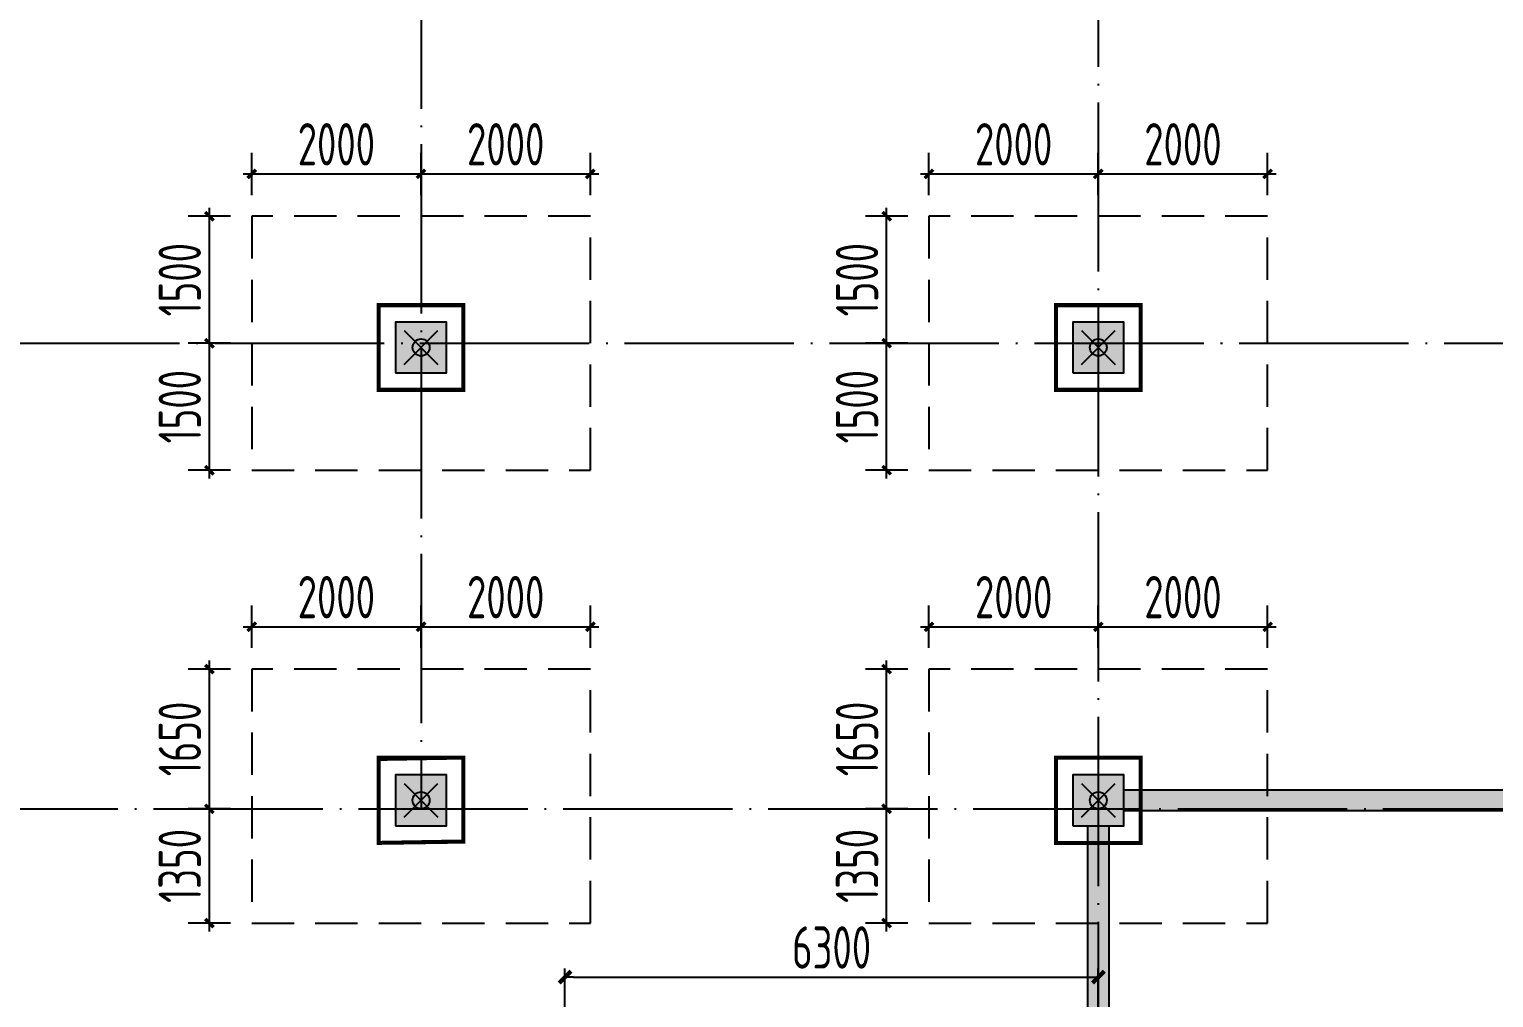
# Model space of a CAD drawing. Extents: x -57409 to 252654, y -8259 to 229119.
# Drawn here: x 169550 to 186848, y 162131 to 173571 of the extents above; entities that cross this region are included whole.
import ezdxf

# ---------------------------------------------------------------- set-up
doc = ezdxf.new("R2010")
doc.units = 0
doc.header["$LTSCALE"] = 100
doc.header["$PDMODE"] = 35
doc.header["$PDSIZE"] = 200
doc.linetypes.add('DASHED', pattern=[0.75, 0.5, -0.25])
doc.linetypes.add('DOTE', pattern=[2.4200000000000004, 2, -0.2, 0.02, -0.2])
doc.layers.get('0').update_dxf_attribs({"linetype": 'CONTINUOUS'})
doc.layers.get('Defpoints').update_dxf_attribs({"linetype": 'CONTINUOUS'})
for name, color, linetype in [('codim', 7, 'CONTINUOUS'), ('COLU', 7, 'CONTINUOUS'), ('CT', 2, 'CONTINUOUS'), ('dote', 253, 'DOTE'), ('h填实-柱墙', 254, 'CONTINUOUS'), ('WALL', 3, 'CONTINUOUS'), ('Z-AXIS', 3, 'CONTINUOUS'), ('z柱下板带', 140, 'CONTINUOUS')]:
    doc.layers.add(name, color=color, linetype=linetype)
doc.layers.add('重心计算', color=7, linetype='CONTINUOUS', plot=False)
doc.styles.add('Jgcad-DIM', font='tssdeng.shx', dxfattribs={"width": 0.7, "bigfont": 'tssdchn.shx'})
doc.styles.add('TSSD_Dimension', font='tssdeng.shx', dxfattribs={"width": 0.7})
doc.dimstyles.new('TSSD_100_100$0', dxfattribs={"dimtxt": 300, "dimasz": 100, "dimexe": 100, "dimexo": 250, "dimgap": 100, "dimtad": 1, "dimdec": 0, "dimzin": 0, "dimdsep": 46, "dimtxsty": 'TSSD_Dimension', "dimblk": '_tsdbk', "dimblk1": '_tsdbk', "dimblk2": '_tsdbk', "dimsah": 1, "dimcen": 0, "dimdle": 100, "dimclrt": 7, "dimadec": 0, "dimazin": 0, "dimtfac": 1, "dimtdec": 0, "dimtix": 1, "dimtmove": 2, "dimatfit": 3, "dimldrblk": '_tsdbk', "dimfxl": 1, "dimtolj": 1, "dimtzin": 0, "dimarcsym": 0})

# ---------------------------------------------------------------- blocks, each defined once
blk = doc.blocks.new('_tsdbk')
blk.add_line((-1, 0), (0, 0))
at = {"const_width": 0.5}
blk.add_lwpolyline([(-0.7000000000000001, -0.7000000000000001), (0.7000000000000001, 0.7000000000000001)], dxfattribs=at)
blk = doc.blocks.new('*D342')
at = {"layer": 'Defpoints', "color": 0}
for p in [(182177.6411610133, 162374.4878184413), (175877.6411610152, 161694.2447673528), (182177.6411610133, 161694.2447673526)]:
    blk.add_point(p, dxfattribs=at)
at = {"layer": 'Z-AXIS', "color": 0, "lineweight": -2}
for p, q in [((175877.6411610152, 161944.2447673528), (175877.6411610152, 162474.4878184413)), ((182177.6411610133, 161944.2447673526), (182177.6411610133, 162474.4878184413)), ((175977.6411610152, 162374.4878184413), (182077.6411610133, 162374.4878184413))]:
    blk.add_line(p, q, dxfattribs=at)
at = {"layer": 'Z-AXIS', "color": 0, "lineweight": -2, "xscale": 100, "yscale": 100, "zscale": 100, "rotation": 180}
blk.add_blockref('_tsdbk', (175877.6411610152, 162374.4878184413), dxfattribs=at)
at = {"layer": 'Z-AXIS', "color": 0, "lineweight": -2, "xscale": 100, "yscale": 100, "zscale": 100}
blk.add_blockref('_tsdbk', (182177.6411610133, 162374.4878184413), dxfattribs=at)
at = {"layer": 'Z-AXIS', "color": 7, "insert": (179027.6411610142, 162724.4878184413), "char_height": 500, "attachment_point": 5, "style": 'TSSD_Dimension'}
blk.add_mtext('\\A1;6300', dxfattribs=at)
blk = doc.blocks.new('_ArchTick')
at = {"color": 0, "linetype": 'ByBlock', "const_width": 0.4}
blk.add_lwpolyline([(-0.5, -0.5), (0.5, 0.5)], dxfattribs=at)
blk = doc.blocks.new('*D2274')
at = {"layer": 'codim', "color": 7, "lineweight": -2}
for p, q in [((179927.6411610136, 164362.7230420748), (179427.6411610136, 164362.7230420748)), ((179927.6411610136, 163012.723042075), (179427.6411610136, 163012.723042075))]:
    blk.add_line(p, q, dxfattribs=at)
at = {"layer": 'codim', "color": 0, "lineweight": -2}
blk.add_line((179677.6411610136, 162912.723042075), (179677.6411610136, 164462.7230420748), dxfattribs=at)
at = {"layer": 'Defpoints', "color": 0}
for p in [(179677.6411610136, 164362.7230420748), (180177.6411610136, 164362.7230420748), (180177.6411610136, 163012.723042075)]:
    blk.add_point(p, dxfattribs=at)
at = {"layer": 'codim', "color": 0, "lineweight": -2, "xscale": 100, "yscale": 100, "zscale": 100}
for p, rotation in [((179677.6411610136, 164362.7230420748), 90), ((179677.6411610136, 163012.723042075), 270)]:
    blk.add_blockref('_ArchTick', p, dxfattribs=dict(at, rotation=rotation))
at = {"layer": 'codim', "color": 1, "insert": (179327.6411610136, 163687.7230420749), "char_height": 500, "attachment_point": 5, "rotation": 90, "style": 'Jgcad-DIM'}
blk.add_mtext('\\A1;1350', dxfattribs=at)
blk = doc.blocks.new('*D2275')
at = {"layer": 'codim', "color": 0, "lineweight": -2}
blk.add_line((179677.6411610136, 164262.7230420748), (179677.6411610136, 166112.7230420749), dxfattribs=at)
at = {"layer": 'codim', "color": 7, "lineweight": -2}
for p, q in [((179927.6411610136, 166012.7230420749), (179427.6411610136, 166012.7230420749)), ((179927.6411610136, 164362.7230420748), (179427.6411610136, 164362.7230420748))]:
    blk.add_line(p, q, dxfattribs=at)
at = {"layer": 'Defpoints', "color": 0}
for p in [(179677.6411610136, 166012.7230420749), (180177.6411610136, 166012.7230420749), (180177.6411610136, 164362.7230420748)]:
    blk.add_point(p, dxfattribs=at)
at = {"layer": 'codim', "color": 0, "lineweight": -2, "xscale": 100, "yscale": 100, "zscale": 100}
for p, rotation in [((179677.6411610136, 166012.7230420749), 90), ((179677.6411610136, 164362.7230420748), 270)]:
    blk.add_blockref('_ArchTick', p, dxfattribs=dict(at, rotation=rotation))
at = {"layer": 'codim', "color": 1, "insert": (179327.6411610136, 165187.7230420749), "char_height": 500, "attachment_point": 5, "rotation": 90, "style": 'Jgcad-DIM'}
blk.add_mtext('\\A1;1650', dxfattribs=at)
blk = doc.blocks.new('*D2276')
at = {"layer": 'codim', "color": 7, "lineweight": -2}
for p, q in [((180177.6411610136, 166262.7230420749), (180177.6411610136, 166762.7230420749)), ((182177.6411610136, 166262.7230420749), (182177.6411610136, 166762.7230420749))]:
    blk.add_line(p, q, dxfattribs=at)
at = {"layer": 'codim', "color": 0, "lineweight": -2}
blk.add_line((180077.6411610136, 166512.7230420749), (182277.6411610136, 166512.7230420749), dxfattribs=at)
at = {"layer": 'Defpoints', "color": 0}
for p in [(182177.6411610136, 166512.7230420749), (180177.6411610136, 166012.7230420749), (182177.6411610136, 166012.7230420749)]:
    blk.add_point(p, dxfattribs=at)
at = {"layer": 'codim', "color": 0, "lineweight": -2, "xscale": 100, "yscale": 100, "zscale": 100, "rotation": 180}
blk.add_blockref('_ArchTick', (180177.6411610136, 166512.7230420749), dxfattribs=at)
at = {"layer": 'codim', "color": 0, "lineweight": -2, "xscale": 100, "yscale": 100, "zscale": 100}
blk.add_blockref('_ArchTick', (182177.6411610136, 166512.7230420749), dxfattribs=at)
at = {"layer": 'codim', "color": 1, "insert": (181177.6411610136, 166862.7230420749), "char_height": 500, "attachment_point": 5, "style": 'Jgcad-DIM'}
blk.add_mtext('\\A1;2000', dxfattribs=at)
blk = doc.blocks.new('*D2277')
at = {"layer": 'codim', "color": 7, "lineweight": -2}
for p, q in [((182177.6411610136, 166262.7230420749), (182177.6411610136, 166762.7230420749)), ((184177.6411610136, 166262.7230420749), (184177.6411610136, 166762.7230420749))]:
    blk.add_line(p, q, dxfattribs=at)
at = {"layer": 'codim', "color": 0, "lineweight": -2}
blk.add_line((182077.6411610136, 166512.7230420749), (184277.6411610136, 166512.7230420749), dxfattribs=at)
at = {"layer": 'Defpoints', "color": 0}
for p in [(184177.6411610136, 166512.7230420749), (182177.6411610136, 166012.7230420749), (184177.6411610136, 166012.7230420749)]:
    blk.add_point(p, dxfattribs=at)
at = {"layer": 'codim', "color": 0, "lineweight": -2, "xscale": 100, "yscale": 100, "zscale": 100, "rotation": 180}
blk.add_blockref('_ArchTick', (182177.6411610136, 166512.7230420749), dxfattribs=at)
at = {"layer": 'codim', "color": 0, "lineweight": -2, "xscale": 100, "yscale": 100, "zscale": 100}
blk.add_blockref('_ArchTick', (184177.6411610136, 166512.7230420749), dxfattribs=at)
at = {"layer": 'codim', "color": 1, "insert": (183177.6411610136, 166862.7230420749), "char_height": 500, "attachment_point": 5, "style": 'Jgcad-DIM'}
blk.add_mtext('\\A1;2000', dxfattribs=at)
blk = doc.blocks.new('*D2278')
at = {"layer": 'codim', "color": 7, "lineweight": -2}
for p, q in [((171927.6411610178, 164362.7230420768), (171427.6411610178, 164362.7230420768)), ((171927.6411610178, 163012.7230420767), (171427.6411610178, 163012.7230420767))]:
    blk.add_line(p, q, dxfattribs=at)
at = {"layer": 'codim', "color": 0, "lineweight": -2}
blk.add_line((171677.6411610178, 162912.7230420767), (171677.6411610178, 164462.7230420768), dxfattribs=at)
at = {"layer": 'Defpoints', "color": 0}
for p in [(171677.6411610178, 164362.7230420768), (172177.6411610178, 164362.7230420768), (172177.6411610178, 163012.7230420767)]:
    blk.add_point(p, dxfattribs=at)
at = {"layer": 'codim', "color": 0, "lineweight": -2, "xscale": 100, "yscale": 100, "zscale": 100}
for p, rotation in [((171677.6411610178, 164362.7230420768), 90), ((171677.6411610178, 163012.7230420767), 270)]:
    blk.add_blockref('_ArchTick', p, dxfattribs=dict(at, rotation=rotation))
at = {"layer": 'codim', "color": 1, "insert": (171327.6411610177, 163687.7230420767), "char_height": 500, "attachment_point": 5, "rotation": 90, "style": 'Jgcad-DIM'}
blk.add_mtext('\\A1;1350', dxfattribs=at)
blk = doc.blocks.new('*D2279')
at = {"layer": 'codim', "color": 0, "lineweight": -2}
blk.add_line((171677.6411610178, 164262.7230420768), (171677.6411610178, 166112.7230420768), dxfattribs=at)
at = {"layer": 'codim', "color": 7, "lineweight": -2}
for p, q in [((171927.6411610178, 166012.7230420768), (171427.6411610178, 166012.7230420768)), ((171927.6411610178, 164362.7230420768), (171427.6411610178, 164362.7230420768))]:
    blk.add_line(p, q, dxfattribs=at)
at = {"layer": 'Defpoints', "color": 0}
for p in [(171677.6411610178, 166012.7230420768), (172177.6411610178, 166012.7230420768), (172177.6411610178, 164362.7230420768)]:
    blk.add_point(p, dxfattribs=at)
at = {"layer": 'codim', "color": 0, "lineweight": -2, "xscale": 100, "yscale": 100, "zscale": 100}
for p, rotation in [((171677.6411610178, 166012.7230420768), 90), ((171677.6411610178, 164362.7230420768), 270)]:
    blk.add_blockref('_ArchTick', p, dxfattribs=dict(at, rotation=rotation))
at = {"layer": 'codim', "color": 1, "insert": (171327.6411610177, 165187.7230420768), "char_height": 500, "attachment_point": 5, "rotation": 90, "style": 'Jgcad-DIM'}
blk.add_mtext('\\A1;1650', dxfattribs=at)
blk = doc.blocks.new('*D2280')
at = {"layer": 'codim', "color": 7, "lineweight": -2}
for p, q in [((172177.6411610178, 166262.7230420768), (172177.6411610178, 166762.7230420768)), ((174177.6411610178, 166262.7230420768), (174177.6411610178, 166762.7230420768))]:
    blk.add_line(p, q, dxfattribs=at)
at = {"layer": 'codim', "color": 0, "lineweight": -2}
blk.add_line((172077.6411610178, 166512.7230420768), (174277.6411610178, 166512.7230420768), dxfattribs=at)
at = {"layer": 'Defpoints', "color": 0}
for p in [(174177.6411610178, 166512.7230420768), (172177.6411610178, 166012.7230420768), (174177.6411610178, 166012.7230420768)]:
    blk.add_point(p, dxfattribs=at)
at = {"layer": 'codim', "color": 0, "lineweight": -2, "xscale": 100, "yscale": 100, "zscale": 100, "rotation": 180}
blk.add_blockref('_ArchTick', (172177.6411610178, 166512.7230420768), dxfattribs=at)
at = {"layer": 'codim', "color": 0, "lineweight": -2, "xscale": 100, "yscale": 100, "zscale": 100}
blk.add_blockref('_ArchTick', (174177.6411610178, 166512.7230420768), dxfattribs=at)
at = {"layer": 'codim', "color": 1, "insert": (173177.6411610178, 166862.7230420768), "char_height": 500, "attachment_point": 5, "style": 'Jgcad-DIM'}
blk.add_mtext('\\A1;2000', dxfattribs=at)
blk = doc.blocks.new('*D2281')
at = {"layer": 'codim', "color": 7, "lineweight": -2}
for p, q in [((174177.6411610178, 166262.7230420768), (174177.6411610178, 166762.7230420768)), ((176177.6411610178, 166262.7230420767), (176177.6411610178, 166762.7230420768))]:
    blk.add_line(p, q, dxfattribs=at)
at = {"layer": 'codim', "color": 0, "lineweight": -2}
blk.add_line((174077.6411610178, 166512.7230420768), (176277.6411610178, 166512.7230420768), dxfattribs=at)
at = {"layer": 'Defpoints', "color": 0}
for p in [(176177.6411610178, 166512.7230420768), (174177.6411610178, 166012.7230420768), (176177.6411610178, 166012.7230420767)]:
    blk.add_point(p, dxfattribs=at)
at = {"layer": 'codim', "color": 0, "lineweight": -2, "xscale": 100, "yscale": 100, "zscale": 100, "rotation": 180}
blk.add_blockref('_ArchTick', (174177.6411610178, 166512.7230420768), dxfattribs=at)
at = {"layer": 'codim', "color": 0, "lineweight": -2, "xscale": 100, "yscale": 100, "zscale": 100}
blk.add_blockref('_ArchTick', (176177.6411610178, 166512.7230420768), dxfattribs=at)
at = {"layer": 'codim', "color": 1, "insert": (175177.6411610178, 166862.7230420768), "char_height": 500, "attachment_point": 5, "style": 'Jgcad-DIM'}
blk.add_mtext('\\A1;2000', dxfattribs=at)
blk = doc.blocks.new('*D2286')
at = {"layer": 'codim', "color": 0, "lineweight": -2}
blk.add_line((179677.6411610138, 168262.723042042), (179677.6411610138, 169962.7230420418), dxfattribs=at)
at = {"layer": 'codim', "color": 7, "lineweight": -2}
for p, q in [((179927.6411610137, 169862.7230420418), (179427.6411610138, 169862.7230420418)), ((179927.6411610138, 168362.723042042), (179427.6411610138, 168362.723042042))]:
    blk.add_line(p, q, dxfattribs=at)
at = {"layer": 'Defpoints', "color": 0}
for p in [(179677.6411610138, 169862.7230420418), (180177.6411610137, 169862.7230420418), (180177.6411610138, 168362.723042042)]:
    blk.add_point(p, dxfattribs=at)
at = {"layer": 'codim', "color": 0, "lineweight": -2, "xscale": 100, "yscale": 100, "zscale": 100}
for p, rotation in [((179677.6411610138, 169862.7230420418), 90), ((179677.6411610138, 168362.723042042), 270)]:
    blk.add_blockref('_ArchTick', p, dxfattribs=dict(at, rotation=rotation))
at = {"layer": 'codim', "color": 1, "insert": (179327.6411610138, 169112.7230420419), "char_height": 500, "attachment_point": 5, "rotation": 90, "style": 'Jgcad-DIM'}
blk.add_mtext('\\A1;1500', dxfattribs=at)
blk = doc.blocks.new('*D2287')
at = {"layer": 'codim', "color": 0, "lineweight": -2}
blk.add_line((179677.6411610138, 169762.7230420418), (179677.6411610138, 171462.7230420419), dxfattribs=at)
at = {"layer": 'codim', "color": 7, "lineweight": -2}
for p, q in [((179927.6411610137, 171362.7230420419), (179427.6411610138, 171362.7230420419)), ((179927.6411610137, 169862.7230420418), (179427.6411610138, 169862.7230420418))]:
    blk.add_line(p, q, dxfattribs=at)
at = {"layer": 'Defpoints', "color": 0}
for p in [(179677.6411610138, 171362.7230420419), (180177.6411610137, 171362.7230420419), (180177.6411610137, 169862.7230420418)]:
    blk.add_point(p, dxfattribs=at)
at = {"layer": 'codim', "color": 0, "lineweight": -2, "xscale": 100, "yscale": 100, "zscale": 100}
for p, rotation in [((179677.6411610138, 171362.7230420419), 90), ((179677.6411610138, 169862.7230420418), 270)]:
    blk.add_blockref('_ArchTick', p, dxfattribs=dict(at, rotation=rotation))
at = {"layer": 'codim', "color": 1, "insert": (179327.6411610138, 170612.7230420418), "char_height": 500, "attachment_point": 5, "rotation": 90, "style": 'Jgcad-DIM'}
blk.add_mtext('\\A1;1500', dxfattribs=at)
blk = doc.blocks.new('*D2288')
at = {"layer": 'codim', "color": 7, "lineweight": -2}
for p, q in [((180177.6411610137, 171612.7230420419), (180177.6411610137, 172112.7230420419)), ((182177.6411610137, 171612.7230420419), (182177.6411610137, 172112.7230420419))]:
    blk.add_line(p, q, dxfattribs=at)
at = {"layer": 'codim', "color": 0, "lineweight": -2}
blk.add_line((180077.6411610137, 171862.7230420419), (182277.6411610137, 171862.7230420419), dxfattribs=at)
at = {"layer": 'Defpoints', "color": 0}
for p in [(182177.6411610137, 171862.7230420419), (180177.6411610137, 171362.7230420419), (182177.6411610137, 171362.7230420419)]:
    blk.add_point(p, dxfattribs=at)
at = {"layer": 'codim', "color": 0, "lineweight": -2, "xscale": 100, "yscale": 100, "zscale": 100, "rotation": 180}
blk.add_blockref('_ArchTick', (180177.6411610137, 171862.7230420419), dxfattribs=at)
at = {"layer": 'codim', "color": 0, "lineweight": -2, "xscale": 100, "yscale": 100, "zscale": 100}
blk.add_blockref('_ArchTick', (182177.6411610137, 171862.7230420419), dxfattribs=at)
at = {"layer": 'codim', "color": 1, "insert": (181177.6411610137, 172212.7230420419), "char_height": 500, "attachment_point": 5, "style": 'Jgcad-DIM'}
blk.add_mtext('\\A1;2000', dxfattribs=at)
blk = doc.blocks.new('*D2289')
at = {"layer": 'codim', "color": 7, "lineweight": -2}
for p, q in [((182177.6411610137, 171612.7230420419), (182177.6411610137, 172112.7230420419)), ((184177.6411610139, 171612.723042042), (184177.6411610139, 172112.7230420419))]:
    blk.add_line(p, q, dxfattribs=at)
at = {"layer": 'codim', "color": 0, "lineweight": -2}
blk.add_line((182077.6411610137, 171862.7230420419), (184277.6411610139, 171862.7230420419), dxfattribs=at)
at = {"layer": 'Defpoints', "color": 0}
for p in [(184177.6411610139, 171862.7230420419), (182177.6411610137, 171362.7230420419), (184177.6411610139, 171362.723042042)]:
    blk.add_point(p, dxfattribs=at)
at = {"layer": 'codim', "color": 0, "lineweight": -2, "xscale": 100, "yscale": 100, "zscale": 100, "rotation": 180}
blk.add_blockref('_ArchTick', (182177.6411610137, 171862.7230420419), dxfattribs=at)
at = {"layer": 'codim', "color": 0, "lineweight": -2, "xscale": 100, "yscale": 100, "zscale": 100}
blk.add_blockref('_ArchTick', (184177.6411610139, 171862.7230420419), dxfattribs=at)
at = {"layer": 'codim', "color": 1, "insert": (183177.6411610138, 172212.7230420419), "char_height": 500, "attachment_point": 5, "style": 'Jgcad-DIM'}
blk.add_mtext('\\A1;2000', dxfattribs=at)
blk = doc.blocks.new('*D2290')
at = {"layer": 'codim', "color": 0, "lineweight": -2}
blk.add_line((171677.6411610174, 168262.7230420443), (171677.6411610174, 169962.7230420444), dxfattribs=at)
at = {"layer": 'codim', "color": 7, "lineweight": -2}
for p, q in [((171927.6411610174, 169862.7230420444), (171427.6411610174, 169862.7230420444)), ((171927.6411610174, 168362.7230420443), (171427.6411610174, 168362.7230420443))]:
    blk.add_line(p, q, dxfattribs=at)
at = {"layer": 'Defpoints', "color": 0}
for p in [(171677.6411610174, 169862.7230420444), (172177.6411610174, 169862.7230420444), (172177.6411610174, 168362.7230420443)]:
    blk.add_point(p, dxfattribs=at)
at = {"layer": 'codim', "color": 0, "lineweight": -2, "xscale": 100, "yscale": 100, "zscale": 100}
for p, rotation in [((171677.6411610174, 169862.7230420444), 90), ((171677.6411610174, 168362.7230420443), 270)]:
    blk.add_blockref('_ArchTick', p, dxfattribs=dict(at, rotation=rotation))
at = {"layer": 'codim', "color": 1, "insert": (171327.6411610173, 169112.7230420444), "char_height": 500, "attachment_point": 5, "rotation": 90, "style": 'Jgcad-DIM'}
blk.add_mtext('\\A1;1500', dxfattribs=at)
blk = doc.blocks.new('*D2291')
at = {"layer": 'codim', "color": 0, "lineweight": -2}
blk.add_line((171677.6411610174, 169762.7230420444), (171677.6411610174, 171462.7230420444), dxfattribs=at)
at = {"layer": 'codim', "color": 7, "lineweight": -2}
for p, q in [((171927.6411610174, 171362.7230420444), (171427.6411610174, 171362.7230420444)), ((171927.6411610174, 169862.7230420444), (171427.6411610174, 169862.7230420444))]:
    blk.add_line(p, q, dxfattribs=at)
at = {"layer": 'Defpoints', "color": 0}
for p in [(171677.6411610174, 171362.7230420444), (172177.6411610174, 171362.7230420444), (172177.6411610174, 169862.7230420444)]:
    blk.add_point(p, dxfattribs=at)
at = {"layer": 'codim', "color": 0, "lineweight": -2, "xscale": 100, "yscale": 100, "zscale": 100}
for p, rotation in [((171677.6411610174, 171362.7230420444), 90), ((171677.6411610174, 169862.7230420444), 270)]:
    blk.add_blockref('_ArchTick', p, dxfattribs=dict(at, rotation=rotation))
at = {"layer": 'codim', "color": 1, "insert": (171327.6411610173, 170612.7230420444), "char_height": 500, "attachment_point": 5, "rotation": 90, "style": 'Jgcad-DIM'}
blk.add_mtext('\\A1;1500', dxfattribs=at)
blk = doc.blocks.new('*D2292')
at = {"layer": 'codim', "color": 7, "lineweight": -2}
for p, q in [((172177.6411610174, 171612.7230420444), (172177.6411610174, 172112.7230420444)), ((174177.6411610173, 171612.7230420444), (174177.6411610173, 172112.7230420444))]:
    blk.add_line(p, q, dxfattribs=at)
at = {"layer": 'codim', "color": 0, "lineweight": -2}
blk.add_line((172077.6411610174, 171862.7230420444), (174277.6411610173, 171862.7230420444), dxfattribs=at)
at = {"layer": 'Defpoints', "color": 0}
for p in [(174177.6411610173, 171862.7230420444), (172177.6411610174, 171362.7230420444), (174177.6411610173, 171362.7230420444)]:
    blk.add_point(p, dxfattribs=at)
at = {"layer": 'codim', "color": 0, "lineweight": -2, "xscale": 100, "yscale": 100, "zscale": 100, "rotation": 180}
blk.add_blockref('_ArchTick', (172177.6411610174, 171862.7230420444), dxfattribs=at)
at = {"layer": 'codim', "color": 0, "lineweight": -2, "xscale": 100, "yscale": 100, "zscale": 100}
blk.add_blockref('_ArchTick', (174177.6411610173, 171862.7230420444), dxfattribs=at)
at = {"layer": 'codim', "color": 1, "insert": (173177.6411610173, 172212.7230420444), "char_height": 500, "attachment_point": 5, "style": 'Jgcad-DIM'}
blk.add_mtext('\\A1;2000', dxfattribs=at)
blk = doc.blocks.new('*D2293')
at = {"layer": 'codim', "color": 7, "lineweight": -2}
for p, q in [((174177.6411610173, 171612.7230420444), (174177.6411610173, 172112.7230420444)), ((176177.6411610173, 171612.7230420443), (176177.6411610173, 172112.7230420444))]:
    blk.add_line(p, q, dxfattribs=at)
at = {"layer": 'codim', "color": 0, "lineweight": -2}
blk.add_line((174077.6411610173, 171862.7230420444), (176277.6411610173, 171862.7230420444), dxfattribs=at)
at = {"layer": 'Defpoints', "color": 0}
for p in [(176177.6411610173, 171862.7230420444), (174177.6411610173, 171362.7230420444), (176177.6411610173, 171362.7230420443)]:
    blk.add_point(p, dxfattribs=at)
at = {"layer": 'codim', "color": 0, "lineweight": -2, "xscale": 100, "yscale": 100, "zscale": 100, "rotation": 180}
blk.add_blockref('_ArchTick', (174177.6411610173, 171862.7230420444), dxfattribs=at)
at = {"layer": 'codim', "color": 0, "lineweight": -2, "xscale": 100, "yscale": 100, "zscale": 100}
blk.add_blockref('_ArchTick', (176177.6411610173, 171862.7230420444), dxfattribs=at)
at = {"layer": 'codim', "color": 1, "insert": (175177.6411610173, 172212.7230420444), "char_height": 500, "attachment_point": 5, "style": 'Jgcad-DIM'}
blk.add_mtext('\\A1;2000', dxfattribs=at)

msp = doc.modelspace()

# ---------------------------------------------------------------- hatches: boundary and pattern name
at = {"layer": 'h填实-柱墙'}
for points in [[(173877.6411610153, 169512.723042058), (174477.6411610159, 169512.7230420604), (174477.6411610154, 170112.723042059), (173877.6411610162, 170112.7230420588)], [(181877.6411610112, 169512.7230420572), (182477.6411610116, 169512.7230420601), (182477.6411610117, 170112.7230420587), (181877.6411610125, 170112.7230420588)], [(173877.6411610165, 164162.7230420597), (174477.6411610169, 164162.7230420604), (174477.6411610165, 164762.7230420594), (173877.6411610156, 164762.7230420588)], [(181877.6411609862, 164162.7230420577), (182477.6411609868, 164162.7230420587), (182477.6411609862, 164762.723042058), (181877.641160985, 164762.7230420568)], [(182477.6411610148, 164587.7230420205), (189927.6411610145, 164587.7230420209), (189927.641161016, 164337.7230420522), (182477.6411610152, 164337.723042052)], [(182052.6411610418, 159412.7230420586), (182052.6411610424, 164162.7230420581), (182302.6411610093, 164162.7230420597), (182302.6411610091, 159412.7230420573)]]:
    msp.add_hatch(color=256, dxfattribs=at).paths.add_polyline_path(points)

# ---------------------------------------------------------------- linework, layer by layer
at = {"layer": 'COLU'}
for points in [[(173877.6411610153, 169512.723042058), (174477.6411610159, 169512.7230420604), (174477.6411610154, 170112.723042059), (173877.6411610162, 170112.7230420588)], [(181877.6411610112, 169512.7230420572), (182477.6411610116, 169512.7230420601), (182477.6411610117, 170112.7230420587), (181877.6411610125, 170112.7230420588)], [(173877.6411610165, 164162.7230420597), (174477.6411610169, 164162.7230420604), (174477.6411610165, 164762.7230420594), (173877.6411610156, 164762.7230420588)], [(181877.6411609862, 164162.7230420577), (182477.6411609868, 164162.7230420587), (182477.6411609862, 164762.723042058), (181877.641160985, 164762.7230420568)]]:
    msp.add_lwpolyline(points, close=True, dxfattribs=at)
at = {"layer": 'CT'}
for points, const_width in [([(173677.6411610177, 169312.7230420573), (174677.6411610175, 169312.7230420609), (174677.6411610137, 170312.7230420611), (173677.6411610134, 170312.7230420574)], 49.99999999999998), ([(181677.6411610133, 169312.7230420568), (182677.6411610134, 169312.7230420606), (182677.6411610098, 170312.7230420602), (181677.6411610097, 170312.7230420568)], 49.99999999999999), ([(173677.6411610171, 163962.7230420588), (174677.6411610171, 163962.7230420602), (174677.6411610158, 164962.7230420604), (173677.6411610154, 164962.7230420586)], 49.99999999999999), ([(181677.6411609869, 163962.723042057), (182677.641160987, 163962.723042059), (182677.6411609851, 164962.7230420583), (181677.6411609853, 164962.7230420569)], 49.99999999999999)]:
    msp.add_lwpolyline(points, close=True, dxfattribs=dict(at, const_width=const_width))
at = {"layer": 'dote', "ltscale": 10}
for p, q in [((182177.6411610159, 218687.8779629264), (182177.6411610133, 159062.7230420391)), ((174177.6411610156, 196412.723042069), (174177.6411610177, 164362.7230420769)), ((89462.84517509624, 169862.7230420712), (219938.2151759666, 169862.7230420299)), ((166177.6411610147, 164362.7230420788), (219938.2151759666, 164362.7230420654))]:
    msp.add_line(p, q, dxfattribs=at)
at = {"layer": 'WALL'}
for points in [[(182477.6411610148, 164587.7230420205), (189927.6411610145, 164587.7230420209), (189927.641161016, 164337.7230420522), (182477.6411610152, 164337.723042052)], [(182052.6411610418, 159412.7230420586), (182052.6411610424, 164162.7230420581), (182302.6411610093, 164162.7230420597), (182302.6411610091, 159412.7230420573)]]:
    msp.add_lwpolyline(points, close=True, dxfattribs=at)
at = {"layer": 'z柱下板带', "linetype": 'DASHED', "ltscale": 10}
for points in [[(172177.6411610141, 168362.7230420945), (176177.6411610141, 168362.7230420945), (176177.6411610141, 171362.7230420945), (172177.6411610141, 171362.7230420945)], [(180177.6411610102, 168362.7230420937), (184177.6411610102, 168362.7230420937), (184177.6411610102, 171362.7230420937), (180177.6411610102, 171362.7230420937)], [(172177.6411610162, 163012.7230420938), (176177.6411610162, 163012.7230420938), (176177.6411610162, 166012.7230420938), (172177.6411610162, 166012.7230420938)], [(180177.6411609855, 163012.7230420917), (184177.6411609855, 163012.7230420917), (184177.6411609855, 166012.7230420917), (180177.6411609855, 166012.7230420917)]]:
    msp.add_lwpolyline(points, close=True, dxfattribs=at)
at = {"layer": '重心计算', "color": 5}
for p in [(174177.6411610155, 169812.7230420589), (174177.6411610155, 169812.7230420589), (182177.6411610115, 169812.7230420586), (182177.6411610115, 169812.7230420586), (174177.6411610164, 164462.7230420596), (174177.6411610164, 164462.7230420596), (182177.6411609861, 164462.7230420579), (182177.6411609861, 164462.7230420579)]:
    msp.add_point(p, dxfattribs=at)

# ---------------------------------------------------------------- dimensions: what is measured, and where the dimension line sits
at = {"layer": 'codim'}
for base, p1, p2, picture, middle in [((174177.6411610173, 171862.7230420444), (172177.6411610174, 171362.7230420444), (174177.6411610173, 171362.7230420444), '*D2292', (173177.6411610173, 172212.7230420444)), ((176177.6411610173, 171862.7230420444), (174177.6411610173, 171362.7230420444), (176177.6411610173, 171362.7230420443), '*D2293', (175177.6411610173, 172212.7230420444)), ((174177.6411610178, 166512.7230420768), (172177.6411610178, 166012.7230420768), (174177.6411610178, 166012.7230420768), '*D2280', (173177.6411610178, 166862.7230420768)), ((176177.6411610178, 166512.7230420768), (174177.6411610178, 166012.7230420768), (176177.6411610178, 166012.7230420767), '*D2281', (175177.6411610178, 166862.7230420768)), ((182177.6411610136, 166512.7230420749), (180177.6411610136, 166012.7230420749), (182177.6411610136, 166012.7230420749), '*D2276', (181177.6411610136, 166862.7230420749)), ((184177.6411610136, 166512.7230420749), (182177.6411610136, 166012.7230420749), (184177.6411610136, 166012.7230420749), '*D2277', (183177.6411610136, 166862.7230420749))]:
    dim = msp.add_linear_dim(base=base, p1=p1, p2=p2, dimstyle='TSSD_100_100$0', override={"dimtxt": 500, "dimexe": 250, "dimtxsty": 'Jgcad-DIM', "dimblk": 'ArchTick', "dimblk1": 'ArchTick', "dimblk2": 'ArchTick', "dimclre": 7, "dimclrt": 1, "dimadec": 3}, dxfattribs=at)
    dim.commit()
    dim.dimension.update_dxf_attribs({"geometry": picture, "text_midpoint": middle})
for base, p1, p2, angle, picture, middle in [((182177.6411610137, 171862.7230420419), (180177.6411610137, 171362.7230420419), (182177.6411610137, 171362.7230420419), 1.106833029149304e-12, '*D2288', (181177.6411610137, 172212.7230420419)), ((184177.6411610139, 171862.7230420419), (182177.6411610137, 171362.7230420419), (184177.6411610139, 171362.723042042), 1.106833029149304e-12, '*D2289', (183177.6411610138, 172212.7230420419)), ((171677.6411610174, 171362.7230420444), (172177.6411610174, 169862.7230420444), (172177.6411610174, 171362.7230420444), 90, '*D2291', (171327.6411610173, 170612.7230420444)), ((179677.6411610138, 171362.7230420419), (180177.6411610137, 169862.7230420418), (180177.6411610137, 171362.7230420419), 90, '*D2287', (179327.6411610138, 170612.7230420418)), ((171677.6411610174, 169862.7230420444), (172177.6411610174, 168362.7230420443), (172177.6411610174, 169862.7230420444), 90, '*D2290', (171327.6411610173, 169112.7230420444)), ((179677.6411610138, 169862.7230420418), (180177.6411610138, 168362.723042042), (180177.6411610137, 169862.7230420418), 90, '*D2286', (179327.6411610138, 169112.7230420419)), ((171677.6411610178, 166012.7230420768), (172177.6411610178, 164362.7230420768), (172177.6411610178, 166012.7230420768), 90, '*D2279', (171327.6411610177, 165187.7230420768)), ((179677.6411610136, 166012.7230420749), (180177.6411610136, 164362.7230420748), (180177.6411610136, 166012.7230420749), 90, '*D2275', (179327.6411610136, 165187.7230420749)), ((171677.6411610178, 164362.7230420768), (172177.6411610178, 163012.7230420767), (172177.6411610178, 164362.7230420768), 90, '*D2278', (171327.6411610177, 163687.7230420767)), ((179677.6411610136, 164362.7230420748), (180177.6411610136, 163012.723042075), (180177.6411610136, 164362.7230420748), 90, '*D2274', (179327.6411610136, 163687.7230420749))]:
    dim = msp.add_linear_dim(base=base, p1=p1, p2=p2, angle=angle, dimstyle='TSSD_100_100$0', override={"dimtxt": 500, "dimexe": 250, "dimtxsty": 'Jgcad-DIM', "dimblk": 'ArchTick', "dimblk1": 'ArchTick', "dimblk2": 'ArchTick', "dimclre": 7, "dimclrt": 1, "dimadec": 3}, dxfattribs=at)
    dim.commit()
    dim.dimension.update_dxf_attribs({"geometry": picture, "text_midpoint": middle})
at = {"layer": 'Z-AXIS'}
dim = msp.add_linear_dim(base=(182177.6411610133, 162374.4878184413), p1=(175877.6411610152, 161694.2447673528), p2=(182177.6411610133, 161694.2447673526), dimstyle='TSSD_100_100$0', override={"dimtxt": 500}, dxfattribs=at)
dim.commit()
dim.dimension.update_dxf_attribs({"geometry": '*D342', "text_midpoint": (179027.6411610142, 162724.4878184413)})

doc.saveas('drawing.dxf')
